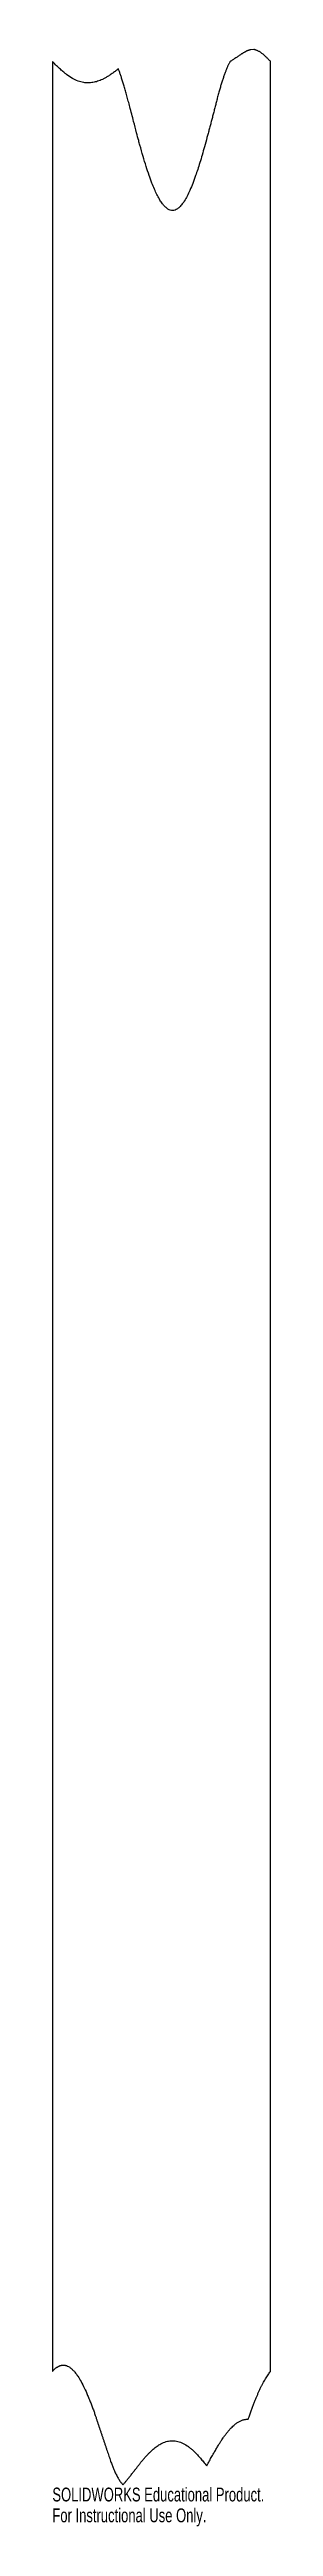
# Model space of a CAD drawing. Header units: inches. Extents: x 5.2 to 8.2, y -25.6 to 8.4.
import ezdxf

# ---------------------------------------------------------------- set-up
doc = ezdxf.new("R2010")
doc.units = ezdxf.units.IN
doc.header["$MEASUREMENT"] = 0
doc.styles.add('SLDTEXTSTYLE0', font='TXT', dxfattribs={"width": 0.7})

msp = doc.modelspace()

# ---------------------------------------------------------------- linework, layer by layer
at = {"color": 7, "linetype": 'Continuous', "lineweight": 25}
for p, q in [((5.233, 8.259), (5.233, -23.453)), ((7.991, 8.424), (7.948, 8.421)), ((8.22, -23.453), (8.22, 8.259))]:
    msp.add_line(p, q, dxfattribs=at)
for points, knots in [([(6.136, 8.159), (6.128, 8.153), (6.114, 8.141), (6.092, 8.124), (6.071, 8.108), (6.05, 8.093), (6.029, 8.079), (6.01, 8.066), (5.99, 8.053), (5.971, 8.042), (5.953, 8.032), (5.935, 8.022), (5.902, 8.006), (5.854, 7.986), (5.788, 7.97), (5.724, 7.964), (5.656, 7.969), (5.582, 7.99), (5.503, 8.028), (5.439, 8.071), (5.386, 8.115), (5.341, 8.155), (5.289, 8.204), (5.252, 8.24), (5.233, 8.259)], [0, 0, 0, 0, 0.0272, 0.053482, 0.078854, 0.103322, 0.126895, 0.149581, 0.171391, 0.192335, 0.212428, 0.231683, 0.250116, 0.317502, 0.380682, 0.44101, 0.500039, 0.575487, 0.658042, 0.749893, 0.796537, 0.853724, 0.92153, 1, 1, 1, 1]), ([(7.664, 8.256), (7.661, 8.251), (7.656, 8.241), (7.648, 8.226), (7.64, 8.21), (7.632, 8.193), (7.624, 8.175), (7.616, 8.156), (7.609, 8.137), (7.601, 8.117), (7.593, 8.095), (7.585, 8.073), (7.577, 8.05), (7.569, 8.026), (7.56, 8.002), (7.552, 7.976), (7.544, 7.95), (7.536, 7.923), (7.528, 7.895), (7.52, 7.866), (7.511, 7.836), (7.503, 7.805), (7.495, 7.774), (7.484, 7.733), (7.472, 7.683), (7.457, 7.625), (7.442, 7.566), (7.426, 7.507), (7.411, 7.449), (7.396, 7.39), (7.38, 7.332), (7.365, 7.273), (7.343, 7.192), (7.316, 7.093), (7.284, 6.978), (7.253, 6.874), (7.223, 6.78), (7.191, 6.684), (7.156, 6.588), (7.118, 6.494), (7.079, 6.414), (7.042, 6.347), (7.005, 6.293), (6.968, 6.253), (6.932, 6.227), (6.897, 6.214), (6.862, 6.213), (6.828, 6.224), (6.795, 6.246), (6.762, 6.278), (6.729, 6.32), (6.695, 6.373), (6.662, 6.436), (6.628, 6.51), (6.592, 6.597), (6.555, 6.701), (6.515, 6.823), (6.473, 6.961), (6.439, 7.08), (6.41, 7.188), (6.382, 7.297), (6.341, 7.452), (6.304, 7.597), (6.273, 7.714), (6.253, 7.787), (6.234, 7.855), (6.216, 7.918), (6.199, 7.976), (6.182, 8.029), (6.166, 8.077), (6.151, 8.12), (6.141, 8.146), (6.136, 8.159)], [0, 0, 0, 0, 0.003757, 0.00769, 0.011802, 0.016092, 0.020564, 0.025217, 0.030054, 0.035074, 0.04028, 0.045671, 0.051248, 0.057013, 0.062965, 0.069105, 0.075434, 0.081951, 0.088658, 0.095555, 0.102642, 0.109919, 0.117387, 0.125045, 0.138941, 0.152837, 0.166733, 0.180629, 0.194524, 0.20842, 0.222316, 0.236212, 0.250108, 0.279747, 0.307068, 0.332075, 0.354773, 0.375169, 0.401474, 0.424806, 0.445217, 0.462786, 0.477635, 0.48997, 0.50015, 0.507968, 0.515409, 0.523245, 0.532144, 0.542573, 0.554825, 0.569081, 0.585455, 0.604024, 0.624838, 0.650529, 0.679923, 0.713041, 0.749897, 0.764718, 0.790501, 0.827248, 0.874958, 0.893467, 0.910818, 0.927014, 0.942054, 0.955941, 0.968676, 0.980262, 0.990701, 1, 1, 1, 1]), ([(7.948, 8.421), (7.945, 8.421), (7.939, 8.42), (7.931, 8.417), (7.923, 8.414), (7.914, 8.411), (7.905, 8.408), (7.895, 8.404), (7.886, 8.399), (7.876, 8.394), (7.866, 8.389), (7.856, 8.383), (7.845, 8.377), (7.834, 8.37), (7.823, 8.363), (7.812, 8.356), (7.798, 8.346), (7.781, 8.335), (7.762, 8.321), (7.742, 8.308), (7.723, 8.295), (7.703, 8.282), (7.683, 8.269), (7.67, 8.26), (7.664, 8.256)], [0, 0, 0, 0, 0.025029, 0.051114, 0.078295, 0.10661, 0.136091, 0.166766, 0.198662, 0.2318, 0.266202, 0.301885, 0.338865, 0.377158, 0.416775, 0.45773, 0.500032, 0.571459, 0.642883, 0.714305, 0.785727, 0.857149, 0.928573, 1, 1, 1, 1]), ([(8.22, 8.259), (8.209, 8.27), (8.189, 8.29), (8.161, 8.318), (8.137, 8.34), (8.118, 8.357), (8.102, 8.37), (8.087, 8.381), (8.073, 8.391), (8.059, 8.399), (8.045, 8.406), (8.031, 8.413), (8.018, 8.417), (8.005, 8.421), (7.996, 8.423), (7.991, 8.424)], [0, 0, 0, 0, 0.163197, 0.300999, 0.413435, 0.500557, 0.567253, 0.630766, 0.691224, 0.748777, 0.803596, 0.855881, 0.905862, 0.953803, 1, 1, 1, 1]), ([(5.233, -23.453), (5.236, -23.449), (5.242, -23.442), (5.252, -23.432), (5.262, -23.423), (5.272, -23.414), (5.281, -23.406), (5.291, -23.399), (5.301, -23.393), (5.31, -23.387), (5.32, -23.382), (5.329, -23.377), (5.339, -23.374), (5.348, -23.371), (5.358, -23.368), (5.367, -23.367), (5.377, -23.366), (5.386, -23.366), (5.396, -23.367), (5.405, -23.368), (5.415, -23.37), (5.432, -23.375), (5.457, -23.386), (5.488, -23.409), (5.52, -23.439), (5.552, -23.476), (5.588, -23.528), (5.629, -23.596), (5.673, -23.684), (5.71, -23.767), (5.74, -23.84), (5.763, -23.897), (5.784, -23.952), (5.803, -24.005), (5.819, -24.053), (5.834, -24.097), (5.847, -24.138), (5.861, -24.179), (5.874, -24.22), (5.888, -24.26), (5.901, -24.301), (5.915, -24.342), (5.929, -24.382), (5.942, -24.423), (5.956, -24.464), (5.969, -24.504), (5.986, -24.556), (6.007, -24.616), (6.029, -24.68), (6.05, -24.737), (6.067, -24.781), (6.082, -24.816), (6.094, -24.844), (6.107, -24.87), (6.12, -24.894), (6.132, -24.917), (6.145, -24.939), (6.158, -24.958), (6.171, -24.976), (6.185, -24.993), (6.194, -25.003), (6.198, -25.008)], [0, 0, 0, 0, 0.007048, 0.013838, 0.02038, 0.02668, 0.03275, 0.0386, 0.044243, 0.049692, 0.054963, 0.060072, 0.065037, 0.069879, 0.07462, 0.079282, 0.08389, 0.088468, 0.093043, 0.09764, 0.102285, 0.107001, 0.123659, 0.142271, 0.163339, 0.18721, 0.214122, 0.255076, 0.302653, 0.357016, 0.38798, 0.417748, 0.446326, 0.473721, 0.499941, 0.520782, 0.541623, 0.562463, 0.583304, 0.604145, 0.624985, 0.645826, 0.666667, 0.687508, 0.708348, 0.729189, 0.75003, 0.787623, 0.820991, 0.85014, 0.875077, 0.890502, 0.905243, 0.919308, 0.932709, 0.945457, 0.957567, 0.969054, 0.97994, 0.990246, 1, 1, 1, 1]), ([(7.914, -24.108), (7.921, -24.088), (7.934, -24.051), (7.954, -23.996), (7.973, -23.944), (7.991, -23.896), (8.009, -23.85), (8.026, -23.808), (8.043, -23.768), (8.06, -23.728), (8.077, -23.69), (8.095, -23.653), (8.113, -23.619), (8.131, -23.587), (8.149, -23.556), (8.166, -23.527), (8.184, -23.501), (8.202, -23.476), (8.214, -23.46), (8.22, -23.453)], [0, 0, 0, 0, 0.084684, 0.164943, 0.240784, 0.312212, 0.379234, 0.441857, 0.500093, 0.560707, 0.618881, 0.674638, 0.728003, 0.779007, 0.827683, 0.874072, 0.918217, 0.960173, 1, 1, 1, 1]), ([(7.345, -24.748), (7.357, -24.726), (7.381, -24.683), (7.416, -24.621), (7.448, -24.565), (7.477, -24.514), (7.504, -24.469), (7.528, -24.429), (7.55, -24.395), (7.572, -24.362), (7.595, -24.33), (7.62, -24.298), (7.644, -24.268), (7.668, -24.241), (7.691, -24.217), (7.713, -24.197), (7.732, -24.18), (7.75, -24.166), (7.768, -24.154), (7.786, -24.143), (7.804, -24.134), (7.822, -24.126), (7.841, -24.119), (7.859, -24.114), (7.877, -24.111), (7.896, -24.108), (7.908, -24.108), (7.914, -24.108)], [0, 0, 0, 0, 0.086154, 0.165546, 0.238179, 0.304057, 0.363188, 0.415579, 0.461243, 0.5002, 0.548197, 0.593599, 0.636451, 0.67681, 0.714744, 0.750335, 0.776469, 0.801663, 0.825986, 0.849514, 0.872331, 0.894529, 0.916211, 0.937482, 0.958457, 0.979256, 1, 1, 1, 1]), ([(6.198, -25.008), (6.202, -25.004), (6.21, -24.996), (6.222, -24.983), (6.234, -24.969), (6.247, -24.954), (6.261, -24.938), (6.275, -24.92), (6.29, -24.901), (6.305, -24.882), (6.326, -24.855), (6.349, -24.824), (6.375, -24.791), (6.396, -24.762), (6.414, -24.74), (6.428, -24.722), (6.445, -24.7), (6.469, -24.671), (6.499, -24.636), (6.528, -24.604), (6.557, -24.574), (6.585, -24.546), (6.613, -24.521), (6.64, -24.499), (6.666, -24.479), (6.691, -24.462), (6.731, -24.439), (6.786, -24.415), (6.861, -24.401), (6.935, -24.407), (7.009, -24.431), (7.067, -24.465), (7.112, -24.498), (7.147, -24.528), (7.183, -24.562), (7.221, -24.601), (7.261, -24.646), (7.303, -24.695), (7.331, -24.73), (7.345, -24.748)], [0, 0, 0, 0, 0.010527, 0.02189, 0.034093, 0.047139, 0.061032, 0.075773, 0.091364, 0.107807, 0.125103, 0.156778, 0.184124, 0.207142, 0.225831, 0.240193, 0.250227, 0.281901, 0.312024, 0.340616, 0.367698, 0.393299, 0.417448, 0.440183, 0.461548, 0.481599, 0.500399, 0.551185, 0.598838, 0.646052, 0.695592, 0.74987, 0.776229, 0.805578, 0.838021, 0.873632, 0.912472, 0.954582, 1, 1, 1, 1])]:
    msp.add_open_spline(points, degree=3, knots=knots, dxfattribs=at)

# ---------------------------------------------------------------- texts
at = {"color": 7, "linetype": 'Continuous', "char_height": 0.1903, "attachment_point": 1, "style": 'SLDTEXTSTYLE0'}
for s, insert in [('SOLIDWORKS Educational Product.', (5.233, -25.048)), ('For Instructional Use Only.', (5.233, -25.334))]:
    msp.add_mtext(s, dxfattribs=dict(at, insert=insert))

doc.saveas('drawing.dxf')
